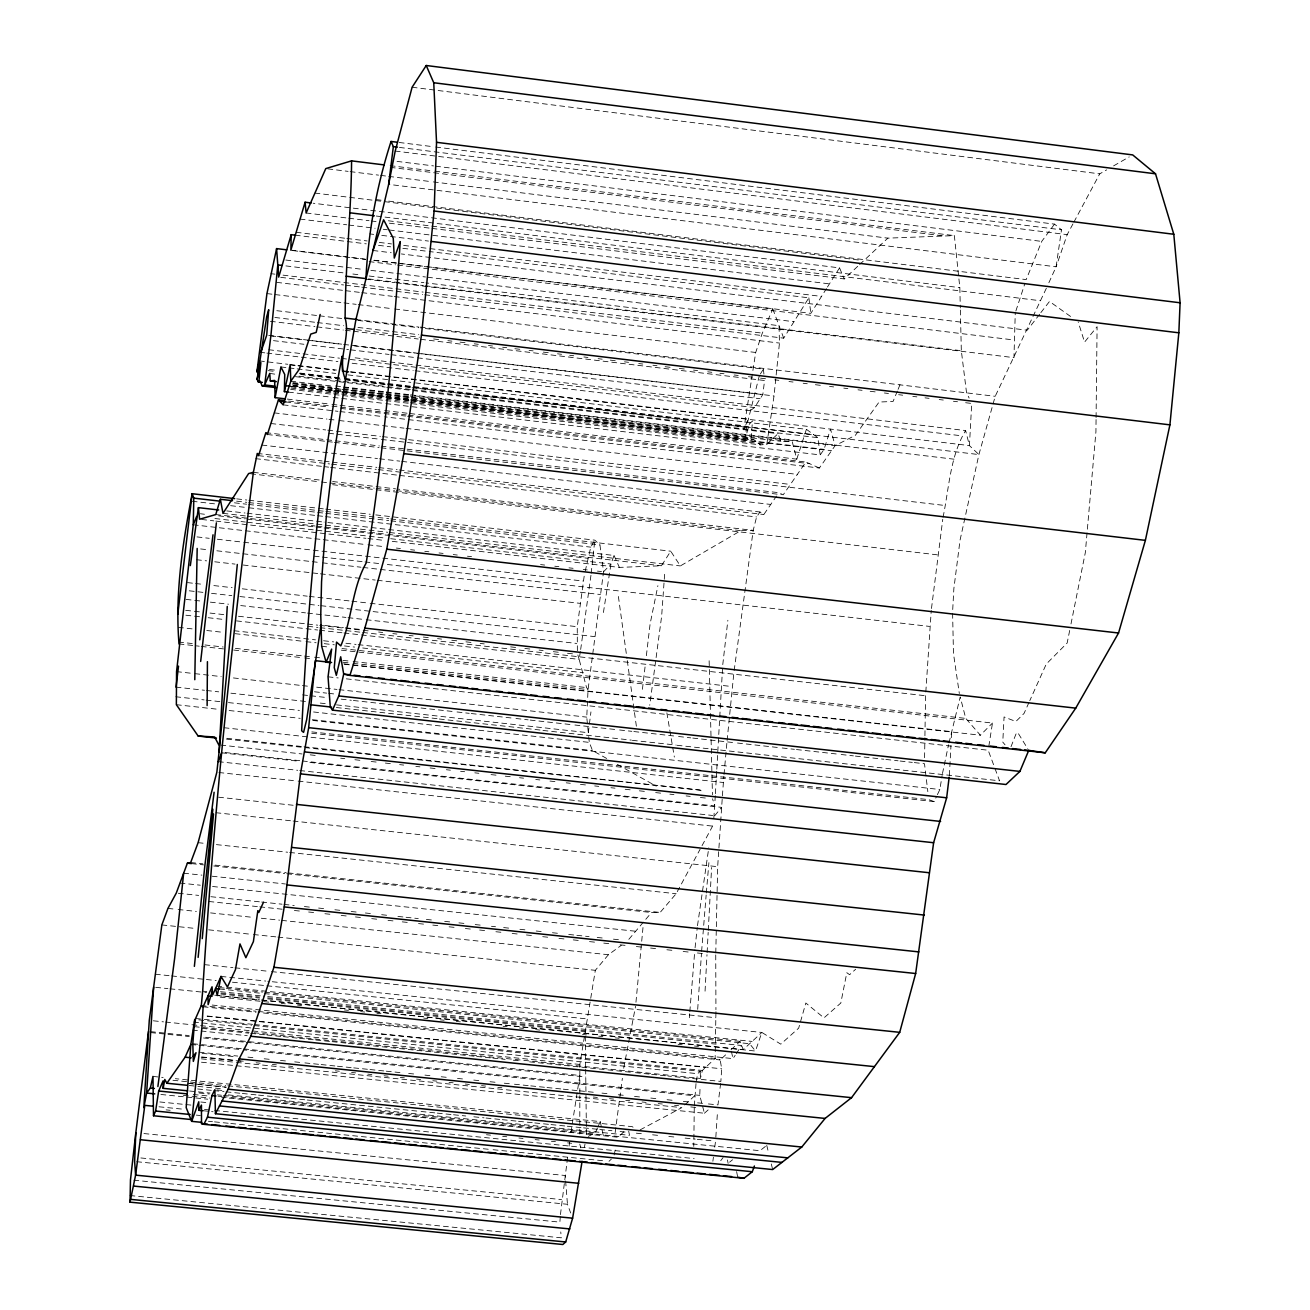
<?xml version="1.0" encoding="UTF-8"?>
<svg xmlns="http://www.w3.org/2000/svg" width="1310" height="1310" viewBox="0 0 1310 1310"><rect width="100%" height="100%" fill="white"/><g stroke="black" fill="none" stroke-linecap="round" stroke-linejoin="round"><path stroke-width="0.75" stroke-dasharray="5 3.75" d="M579.79 1134.018L579.822 1095.651M579.822 1093.637L579.839 1064.457L595.329 970.317L608.413 954.728L621.267 945.362M1096.061 419.577L1095.93 431.678L1085.319 552.624L1070.794 624.935M1096.077 417.546L1097.092 326.714L1084.565 342.106L1078.196 321.933M924.582 757.737L924.909 737.743M924.926 735.729L925.564 695.741L931.246 610.493M715.784 952.91L717.667 866.696L722.285 797.79M577.366 650.759L577.251 626.704L584.293 575.352M694.267 1107.949L693.776 1146.447M694.333 1105.918L696.003 1083.632M201.462 1062.213L704.42 1113.238L699.753 1095.373L700.13 1085.957M336.49 704.862L588.321 732.716L586.749 717.143L588.059 689.6L603.55 571.799L599.947 544.927L594.822 540.162L372.253 514.502M705.058 991.162L706.991 954.679M707.105 952.648L708.17 932.376M708.284 930.346L711.608 867.515M396.373 282.845L1013.956 357.646L1015.266 312.812M949.373 775.373L950.978 745.587M951.404 737.645L951.731 731.684L351.931 664.743M715.293 795.743L713.655 820.895M715.407 793.696L716.685 771.246M716.799 769.199L718.65 736.548M718.764 734.501L722.711 665.103L727.869 620.269M715.948 1011.68L715.113 1058.431L702.373 1070.45L700.424 1078.425L251.192 1032.46M715.833 1137.129L717.553 1110.946M725.609 1054.861L720.189 1059.954L721.695 1068.78L720.86 1081.421L667.953 1076.018M689.404 1017.739L689.682 1013.744M689.813 1011.746L694.857 949.75M697.69 1009.339L701.472 953.467M701.603 951.469L706.155 895.025M398.125 263.392L772.818 308.947L762.322 333.133L755.69 352.472L743.736 429.778L748.288 418.987L350.687 371.762M759.374 375.577L746.323 427.338L745.668 437.196L749.238 439.98L753.545 439.374L760.602 444.892L766.808 444.319L778.042 433.659L780.858 441.323L792.239 441.699L796.791 459.171L409.097 413.436M722.399 795.874L723.841 776.502M664.629 574.304L661.632 616.339L649.727 705.255M560.303 1216.499L559.894 1222.132L132.523 1180.081M560.451 1214.616L567.787 1155.895M706.319 892.994L708.907 862.651M724.021 774.505L726.919 742.508M727.099 740.51L733.895 672.521M635.956 1002.215L643.144 925.974M410.472 402.186L766.808 444.319L774.014 395.947L779.45 343.073L779.057 325.682L425.947 282.878M590.957 575.319L580.674 649.449M591.17 573.354L594.822 540.162L590.777 547.154L584.686 573.452M695.07 947.752L697.264 927.726M697.493 925.712L708.792 847.767M931.476 608.511L942.758 519.3M642.424 689.306L645.437 663.597M646.37 655.688L650.087 624.051L657.898 585.701M750.27 410.619L754.527 407.59L762.829 394.474L764.582 380.506L420.264 339.257M720.631 1083.386L717.962 1104.903L707.777 1103.871M588.321 732.716L590.941 711.903M569.08 1146.103L569.604 1142.189M615.16 1132.61L622.365 1078.294M712.869 1161.249L713.41 1157.221M714.752 1147.183L715.555 1141.157M734.157 670.524L753.201 530.353L756.591 516.959L759.98 511.997L763.828 514.519L776.519 496.048M943.036 517.319C949.062 488.384 950.061 456.142 965.617 430.564L352.226 357.483M435.69 147.031L1054.517 224.125L1061.493 229.823L1056.106 266.814L1047.165 286.481M580.363 651.43L579.167 659.389L586.553 687.586L588.059 689.6L353.16 663.368M603.419 612.523L610.968 564.004L614.03 555.456L324.11 522.1M570.947 1132.38L579.839 1075.461L203.427 1037.045M988.804 746.356L992.472 723.054L339.781 649.989M937.387 794.679L939.843 789.504L942.136 775.553M942.463 773.555L948.538 744.768M696.232 1081.601L697.657 1073.692L700.211 1071.285L253.567 1025.501M623.691 1068.239L635.579 1006.227M1069.68 630.47L1067.159 643.014L1046.264 664.072L1029.791 700.654M702.045 845.654L712.591 826.119L713.295 822.647M584.276 1147.642L585.013 1144.187M614.144 1154.945L615.896 1147.085M948.997 742.901L960.214 696.953L965.765 718.404L980.371 735.205L992.472 723.054M1046.346 288.265L995.207 396.308L978.914 454.57L960.05 540.129L953.86 588.665L952.583 612.147L953.467 653.51L959.329 693.498M385.877 403.611L820.191 454.914L824.055 449.379L830.491 429.107L835.141 445.613L819.372 468.014L384.714 416.826M796.791 459.171L806.403 429.32L412.797 382.602M1015.872 310.978L1024.977 283.287M261.951 1000.152L755.477 1051.046L761.847 1032.444L780.76 1044.152L798.674 1028.137L805.83 1003.001L823.974 1017.886L840.807 1003.034L846.817 972.708L849.617 974.689L855.676 969.22M1072.939 223.912L1067.191 234.637L1056.106 266.814L388.644 184.366M1011.025 746.7L1015.921 734.14L1017.673 732.437L1027.744 748.747M1054.517 224.125L1041.728 241.4L1026.188 279.603L384.288 200.577M897.366 391.084L893.076 401.45L879.076 402.039L855.365 435.313L835.141 445.613L410.636 395.358M898.087 389.348L900.232 384.157M588.239 1136.392L595.346 1132.888L597.425 1128.041M598.13 1126.436L600.226 1121.589L175.344 1078.687M1028.972 702.487L1024.027 713.459L1015.872 721.499L1004.066 716.947L1002.772 742.115L1005.048 744.833M311.714 733.24L934.128 801.589L936.568 796.414M1073.889 222.127L1099.729 173.853L1106.672 169.874M286.694 873.737L651.529 912.513L660.142 912.448L676.14 893.731L700.13 849.207M760.389 373.956L763.402 369.125L420.772 327.975M424.718 294.766L783.707 338.16L808.859 297.828L429.238 251.52M426.962 266.667L810.857 313.352L826.479 288.577M827.462 287.005L839.546 267.879L313.205 203.23M392.263 541.341L619.384 567.394L661.419 565.773L670.72 551.199L680.365 565.92L740.821 530.648L753.201 530.353L397.634 489.089M212.187 1005.048L732.994 1058.627L735.156 1055.336M736.236 1053.698L741.624 1045.495L263.261 996.124M819.372 468.014L805.896 462.037L783.183 494.869L778.811 492.691L381.423 446.186M720.713 1160.709L723.087 1157.565M1039.632 314.236L1027.269 330.218L401.351 253.944M1040.861 312.631L1049.506 301.447L1072.055 317.544M714.72 815.688L721.63 807.353L306.998 762.125M628.833 939.335L651.529 912.513M603.55 571.799L610.968 564.004L387.547 538.344M623.773 1131.824L618.107 1137.244L221.701 1097.354M609.003 1161.315L611.361 1159.121M432.022 228.415L844.246 278.932L858.214 265.865M859.622 264.555L887.853 238.142L954.351 235.62L959.837 287.643L960.312 307.981M731.029 1049.785L740.035 1041.368L743.212 1049.654L761.847 1032.444L267.797 981.272M684.688 1104.985L694.677 1095.782L243.66 1049.85M704.42 1113.238L709.66 1108.555M729.605 1162.167L732.568 1159.759M765.4 1146.414L760.013 1150.72L224.092 1096.781M1113.598 165.879L1129.22 156.905M640.115 1129.875L681.839 1107.621L235.996 1062.361M226.548 739.151L700.146 790.11L703.241 792.288M140.858 1157.958L561.564 1199.583M136.666 1161.708L567.459 1204.283L570.685 1212.978M129.903 1195.539L561.302 1237.819L560.762 1231.94M172.936 1080.275L225.762 1085.613M227.793 1085.81L632.19 1126.633L635.284 1128.712M187.608 1083.288L226.188 1087.185M189.524 1083.517L226.073 1087.202M189.23 1085.499L223.781 1088.987M216.903 1089.904L225.058 1090.722M197.63 1088.97L211.843 1090.395M213.874 1090.608L224.026 1091.623M226.057 1091.836L240.287 1093.26M242.317 1093.473L256.531 1094.898M258.561 1095.111L272.775 1096.535M274.805 1096.748L289.019 1098.173M291.049 1098.386L305.279 1099.811M307.31 1100.023L419.02 1111.273M421.05 1111.486L435.264 1112.91M437.294 1113.123L451.508 1114.548M453.538 1114.761L465.738 1115.989M473.86 1116.808L484.012 1117.823M486.043 1118.036L500.256 1119.46M502.287 1119.673L516.517 1121.098M518.547 1121.311L532.761 1122.736M534.791 1122.948L549.005 1124.373M551.035 1124.586L565.265 1126.01M567.295 1126.223L581.509 1127.648M583.539 1127.861L597.753 1129.285M599.783 1129.498L611.966 1130.726M620.105 1131.545L628.227 1132.364M636.349 1133.183L644.471 1134.001M652.593 1134.82L660.715 1135.639M668.837 1136.458L676.975 1137.276M685.097 1138.095L695.25 1139.111M697.28 1139.323L711.494 1140.748M189.639 1091.017L210.009 1093.064M228.333 1094.914L629.52 1135.312L628.391 1129.646M199.087 1092.982L209.24 1094.014M217.378 1094.832L221.439 1095.242M223.47 1095.438L595.346 1132.888M218.017 1096.175L222.061 1096.585M193.241 1094.489L209.502 1096.126M183.384 1095.389L209.747 1098.042M160.884 1094.472L207.717 1099.188M200.807 1102.005L208.929 1102.807M159.836 1101.956L192.292 1105.214M486.468 1134.738L490.513 1135.148M502.696 1136.36L506.757 1136.769M518.924 1137.997L522.985 1138.406M535.151 1139.618L539.212 1140.028M551.379 1141.256L555.44 1141.665M567.607 1142.877L571.668 1143.286M204.475 1109.455L212.597 1110.274M214.627 1110.471L694.169 1158.564M202.886 1110.716L213.072 1111.748M159.018 1106.786L183.416 1109.226M166.108 1109.881L170.169 1110.29M196.32 1115.121L200.397 1115.514M208.405 1121.262L212.466 1121.655M214.512 1121.868L228.742 1123.292M230.773 1123.489L491.053 1149.525M493.1 1149.721L604.942 1160.922M143.953 1133.559L565.2 1175.496L567.459 1204.283M207.16 1016.003L721.695 1068.78M207.209 1016.265L705.615 1067.388M195.583 1018.492L252.568 1024.338M254.598 1024.551L702.373 1070.45M198.76 1019.884L251.536 1025.304M193.553 1022.062L697.657 1073.692M153.335 1020.801L163.488 1021.849M165.518 1022.046L189.901 1024.551M191.931 1024.747L579.839 1064.457M194.273 1026.647L249.146 1032.247M201.871 1028.35L248.687 1033.131M250.718 1033.344L264.964 1034.802M266.994 1035.015L281.241 1036.456M283.287 1036.668L297.534 1038.126M299.564 1038.339L313.81 1039.796M315.841 1040.009L330.087 1041.466M332.134 1041.663L346.38 1043.12M348.411 1043.333L362.657 1044.79M364.688 1045.003L458.32 1054.566M460.35 1054.779L474.597 1056.237M476.627 1056.449L490.873 1057.907M492.92 1058.12L505.12 1059.364M513.274 1060.199L521.413 1061.034M529.551 1061.853L633.352 1072.481M635.383 1072.677L649.629 1074.135M651.659 1074.347L665.906 1075.805M192.439 1030.119L247.295 1035.719M150.519 1031.641L189.18 1035.588M150.634 1032.591L189.279 1036.537M203.508 1037.978L244.168 1042.138M246.215 1042.334L585.767 1077M192.816 1043.726L241.679 1048.704M243.709 1048.917L699.753 1095.373M190.834 1044.463L196.942 1045.085M198.973 1045.298L241.63 1049.638M199.087 1052.143L237.749 1056.073M247.917 1057.121L254.025 1057.727M264.194 1058.775L270.302 1059.397M280.471 1060.429L286.579 1061.051M294.717 1061.87L302.856 1062.705M304.902 1062.901L319.132 1064.359M321.179 1064.555L335.409 1066.013M337.456 1066.225L351.702 1067.666M353.733 1067.879L367.979 1069.32M370.01 1069.533L384.256 1070.974M386.286 1071.187L400.532 1072.628M408.671 1073.463L416.809 1074.282M424.948 1075.117L431.055 1075.739M441.224 1076.771L447.332 1077.393M457.501 1078.425L463.609 1079.047M473.778 1080.079L479.886 1080.701M490.055 1081.733L496.162 1082.355M504.301 1083.19L512.439 1084.009M514.47 1084.221L528.716 1085.662M530.763 1085.875L544.993 1087.316M547.04 1087.529L561.269 1088.97M563.316 1089.183L577.563 1090.64M579.593 1090.837L593.839 1092.294M601.978 1093.113L610.116 1093.948M618.255 1094.767L624.362 1095.389M634.531 1096.421L640.639 1097.043M650.808 1098.075L656.916 1098.697M667.085 1099.729L673.193 1100.351M683.361 1101.399L689.469 1102.005M697.608 1102.84L705.746 1103.675M202.1 1053.338L236.619 1056.859M201.756 1056.957L236.291 1060.478M238.322 1060.674L244.413 1061.296M201.249 1057.219L243.906 1061.542M256.089 1062.787L260.15 1063.196M272.349 1064.424L276.41 1064.85M288.593 1066.078L292.654 1066.487M335.311 1070.827L339.372 1071.236M351.555 1072.481L355.616 1072.89M367.815 1074.135L371.876 1074.544M384.059 1075.772L388.12 1076.198M400.303 1077.426L404.381 1077.835M416.564 1079.08L420.625 1079.489M432.808 1080.734L436.869 1081.143M449.052 1082.388L453.129 1082.797M465.312 1084.025L469.373 1084.451M481.556 1085.679L485.617 1086.088M497.816 1087.333L501.877 1087.742M593.283 1097.027L597.344 1097.436M609.527 1098.681L613.588 1099.09M625.771 1100.334L629.832 1100.744M642.031 1101.972L646.092 1102.398M658.275 1103.626L662.336 1104.035M674.519 1105.28L678.58 1105.689M690.779 1106.934L696.871 1107.556M201.38 1058.84L233.95 1062.148M152.975 1076.427L163.144 1077.459M204.524 964.651L232.934 967.599M234.965 967.812L269.467 971.398M271.498 971.611L715.964 1017.755M221.03 976.425L265.75 981.059M155.366 974.231L169.563 975.704M171.577 975.917L216.199 980.535M232.427 982.205L264.866 985.562M266.896 985.775L587.338 1018.934M216.658 986.103L224.812 986.938M226.843 987.151L752.12 1041.434M220.178 987.658L224.239 988.067M226.27 988.28L262.819 992.063M264.849 992.276L740.035 1041.368M219.621 988.985L262.262 993.389M264.293 993.586L749.648 1043.726L755.477 1051.046M220.506 991.703L261.214 995.911M202.69 991.179L206.734 991.588M220.948 993.062L259.495 997.041M267.617 997.876L716.062 1044.152M155.694 987.331L167.909 988.591M169.94 988.804L206.587 992.587M220.833 994.044L259.527 998.04M267.666 998.875L585.242 1031.641L585.652 1067.126M214.709 995.158L259.429 999.759M261.46 999.972L743.212 1049.654M217.263 995.551L259.92 999.956M220.211 997.139L269.058 1002.166M281.273 1003.427L285.334 1003.853M297.55 1005.097L301.627 1005.523M344.366 1009.928L348.427 1010.354M360.643 1011.615L364.704 1012.024M376.92 1013.285L380.997 1013.711M423.736 1018.116L427.797 1018.525M440.013 1019.786L444.09 1020.212M456.289 1021.472L460.367 1021.882M503.106 1026.287L507.167 1026.712M519.382 1027.973L523.46 1028.399M535.659 1029.644L539.736 1030.069M582.475 1034.474L586.536 1034.9M598.752 1036.161L602.829 1036.57M615.029 1037.831L619.106 1038.257M678.121 1044.332L682.199 1044.758M694.398 1046.019L698.476 1046.428M201.298 1005.605L256.138 1011.238M258.168 1011.451L715.113 1058.431L720.189 1059.954L258.103 1012.433M203.132 1006.784L256.056 1012.237M180.01 883.055L200.348 885.2M212.548 886.493L635.678 931.246M178.324 893.256L198.661 895.401M210.861 896.695L259.658 901.837M261.689 902.05L282.027 904.195M284.057 904.408L294.226 905.488M304.395 906.553L310.503 907.208M318.625 908.059L326.763 908.911M334.901 909.779L340.993 910.417M351.162 911.498L357.27 912.137M365.392 912.988L371.5 913.643M381.668 914.707L387.76 915.362M397.929 916.427L404.037 917.065M406.067 917.278L418.267 918.572M426.389 919.44L434.527 920.291M444.696 921.356L450.804 922.011M458.926 922.862L465.034 923.501M475.202 924.582L481.294 925.22M491.463 926.301L495.524 926.727M503.662 927.578L511.801 928.446M519.923 929.298L528.061 930.165M536.199 931.017L542.291 931.656M552.46 932.736L558.568 933.375M568.736 934.456L574.828 935.094M576.858 935.307L589.058 936.601M597.196 937.452L605.335 938.32M613.457 939.172L621.595 940.023M208.896 901.493L257.743 906.635M259.789 906.847L282.174 909.206M294.39 910.499L300.498 911.138M308.636 912.006L316.774 912.857M324.913 913.725L331.021 914.364M341.206 915.428L347.314 916.083M355.452 916.935L361.56 917.573M371.729 918.654L377.837 919.292M388.022 920.373L394.13 921.012M402.268 921.863L408.376 922.518M418.545 923.583L424.653 924.238M432.808 925.089L440.946 925.941M449.084 926.809L455.192 927.447M465.361 928.528L471.469 929.167M479.624 930.018L487.762 930.886M495.9 931.737L502.008 932.376M512.177 933.457L518.285 934.096M526.44 934.963L534.578 935.815M542.717 936.683L548.825 937.321M558.993 938.386L565.101 939.041M573.256 939.892L579.347 940.531M589.533 941.612L595.641 942.25M603.779 943.118L611.917 943.97M620.072 944.821L626.164 945.476M636.349 946.54L642.457 947.196M650.595 948.047L658.733 948.899M666.888 949.766L672.98 950.405M683.165 951.486L689.273 952.124M697.411 952.976L705.55 953.844M167.942 908.419L176.064 909.271M178.095 909.484L196.369 911.416M210.566 912.906L253.19 917.393M261.312 918.245L279.587 920.16M281.617 920.373L608.413 954.728M161.851 924.926L194.42 928.348M208.667 929.838L251.405 934.308M253.436 934.521L275.82 936.863M277.851 937.076L595.329 970.317M215.904 812.708L291.066 820.797M293.096 821.026L717.667 866.696M198.105 842.674L204.213 843.312M216.412 844.622L287.61 852.221M289.641 852.45L676.14 893.731M190.671 862.537L202.87 863.83M215.069 865.124L286.202 872.689M288.233 872.902L660.142 912.448M191.44 863.601L203.607 864.895M213.743 865.976L284.679 873.508M183.662 873.197L201.969 875.146M212.154 876.226L285.4 883.988M220.8 745.079L302.086 753.971M310.208 754.855L316.299 755.526M340.682 758.179L344.759 758.621M354.912 759.734L361.003 760.406M371.172 761.519L377.264 762.174M385.386 763.075L391.493 763.73M399.615 764.631L403.677 765.073M415.876 766.399L419.937 766.841M430.106 767.955L436.197 768.626M446.35 769.723L450.411 770.182M460.58 771.279L464.641 771.721M474.809 772.834L478.87 773.277M491.053 774.619L497.161 775.274M505.283 776.175L511.375 776.83M519.513 777.731L523.574 778.173M535.757 779.499L539.835 779.941M549.987 781.055L556.079 781.726M566.248 782.823L570.308 783.282M580.461 784.379L586.569 785.05M594.691 785.934L598.752 786.377M610.951 787.719L615.012 788.161M625.181 789.275L631.273 789.93M639.395 790.831L645.486 791.486M655.655 792.599L661.746 793.27M669.885 794.155L673.946 794.597M686.129 795.923L690.206 796.382M700.359 797.479L706.45 798.15M225.173 752.529L300.334 760.733M302.364 760.963L714.72 805.945L712.558 798.822M221.636 752.808L298.877 761.241M218.393 761.667L297.73 770.296M299.761 770.526L712.689 815.475M218.868 772.507L296.076 780.891M298.107 781.104L712.591 826.119M218.573 797.2L293.751 805.322M176.555 671.621L192.799 673.422M194.83 673.651L221.226 676.582M233.409 677.941L300.416 685.376M302.446 685.588L308.538 686.276M316.676 687.177L336.981 689.42M339.012 689.649L586.749 717.143M314.449 691.778L326.648 693.121M328.679 693.35L336.801 694.251M302.561 694.873L308.652 695.544M310.683 695.774L326.943 697.575M341.173 699.147L351.342 700.277M353.373 700.49L410.276 706.794M412.306 707.023L454.996 711.739M457.026 711.969L469.226 713.328M471.256 713.541L513.929 718.273M515.976 718.502L528.159 719.845M530.19 720.074L572.879 724.807M574.91 725.019L617.6 729.752M619.63 729.981L631.813 731.324M633.86 731.553L676.533 736.269M678.564 736.498L690.763 737.858M692.793 738.07L735.483 742.803M737.514 743.032L780.187 747.748M782.217 747.977L794.417 749.32M796.447 749.549L839.137 754.282M841.167 754.511L853.367 755.854M855.397 756.083L883.841 759.227M885.871 759.456L898.071 760.799M900.101 761.028L912.3 762.387M914.331 762.6L924.5 763.73L927.84 791.666M176.048 687.128L204.475 690.272M206.505 690.501L218.704 691.844M230.887 693.187L306.032 701.505M320.246 703.077L328.368 703.978M336.375 707.531L438.08 718.764M439.325 719.01L541.832 730.227M542.962 730.456L631.355 740.117M632.37 740.346L676.107 745.062M677.073 745.275L999.563 780.809L994.585 767.431M175.736 696.756L204.114 699.9M206.145 700.113L220.342 701.685M228.448 702.586L299.401 710.413M313.581 711.969L589.303 742.393L592.48 750.532L606.661 758.457M176.359 704.698L216.969 709.168M229.135 710.511L300.186 718.338M312.369 719.681L592.48 750.532M312.73 720.451L939.843 789.504M311.813 731.881L928.79 799.64L934.128 801.589M224.043 727.721L723.3 782.496M226.827 738.3L301.988 746.536M304.018 746.749L700.146 790.11M186.069 599.39L202.248 601.225M210.353 602.142L228.562 604.188M240.713 605.564L305.492 612.867M307.506 613.096L345.971 617.419M348.002 617.649L364.196 619.483M366.21 619.712L576.727 643.439M325.126 625.509L343.384 627.556M345.414 627.785L361.642 629.619M185.676 610.313L199.89 611.917M210.042 613.064L224.256 614.668M238.485 616.257L305.508 623.806M307.539 624.035L317.691 625.165M319.722 625.394L370.501 631.109M378.623 632.026L382.684 632.484M392.836 633.614L396.914 634.073M409.097 635.448L413.158 635.907M423.31 637.053L429.402 637.741M437.524 638.641L441.585 639.1M451.753 640.246L457.845 640.934M465.967 641.851L472.058 642.539M480.18 643.439L484.242 643.898M510.654 646.878L516.746 647.566M524.868 648.466L530.959 649.154M539.081 650.071L543.142 650.53M553.295 651.676L559.386 652.347M567.525 653.264L573.616 653.952M307.801 626.295L317.97 627.441M320 627.67L360.643 632.239M362.673 632.468L925.564 695.741M185.873 615.209L200.053 616.797M208.175 617.714L224.387 619.532M236.553 620.891L317.642 630.012M319.673 630.241L341.976 632.746M343.99 632.976L579.167 659.389L577.677 654.41M234.162 630.732L315.448 639.853M323.57 640.754L333.739 641.9M345.922 643.259L356.074 644.405M358.121 644.635L731.979 686.538M178.438 627.343L192.603 628.931M206.784 630.519L222.978 632.321M235.129 633.68L303.969 641.409M306 641.622L316.119 642.768M324.225 643.668L334.345 644.798M344.464 645.945L354.601 647.075M362.69 647.975L583.408 672.701M321.671 646.288L329.809 647.189M341.992 648.565L965.765 718.404M178.586 642.015L192.783 643.603M204.966 644.962L223.24 647.009M235.407 648.368L302.397 655.851M304.428 656.081L312.55 656.981M314.564 657.211L322.686 658.111M342.991 660.387L351.113 661.288M353.143 661.517L586.553 687.586M179.011 643.931L199.251 646.19M201.281 646.419L223.552 648.908M233.688 650.038L302.528 657.718M304.559 657.947L312.664 658.848M343.04 662.238L351.129 663.155M343.793 663.842L349.885 664.53M344.399 664.236L980.371 735.205M328.057 676.812L338.209 677.941M346.331 678.842L988.182 750.237L993.881 765.515M197.008 536.904L209.207 538.312M217.329 539.229L241.711 542.029M243.742 542.258L583.097 581.05M314.22 556.16L320.311 556.848M322.342 557.077L362.952 561.712M364.982 561.941L379.196 563.578M387.318 564.495L929.429 626.393M200.61 548.939L208.732 549.856M216.854 550.789L310.224 561.433M312.255 561.663L320.36 562.596M322.391 562.825L360.954 567.214M362.985 567.443L600.455 594.527M196.451 559.714L206.603 560.86M214.725 561.793L235.047 564.102M243.169 565.019L318.346 573.583M320.377 573.813L375.233 580.052M377.264 580.281L580.445 603.386M187.461 582.606L193.553 583.294M195.583 583.523L203.705 584.44M213.857 585.586L232.132 587.666M242.285 588.812L307.244 596.165M309.275 596.394L349.885 600.979M351.899 601.208L368.143 603.042M370.173 603.288L577.251 626.704M189.246 590.81L203.427 592.415M211.532 593.332L231.804 595.624M239.91 596.541L318.919 605.466M320.95 605.695L594.445 636.594M253.37 472.353L320.426 480.131M332.625 481.54L395.604 488.859M250.636 473.778L319.509 481.769M321.54 481.998L374.202 488.122M376.232 488.352L394.457 490.464M396.471 490.693L740.821 530.648M332.625 484.7L937.665 554.867M236.684 498.864L246.804 500.027M248.835 500.256L323.685 508.902M325.715 509.132L370.222 514.257M236.586 501.141L246.722 502.319M248.753 502.549L323.816 511.211M325.846 511.44L388.726 518.694M390.757 518.924L670.72 551.199M234.408 502.811L246.591 504.203M248.622 504.448L315.644 512.161M317.675 512.407L323.767 513.094M325.797 513.34L388.743 520.594M390.773 520.823L599.947 544.927M192.161 501.255L216.445 504.055M230.609 505.676L246.788 507.543M248.818 507.772L315.595 515.469M317.61 515.698L323.685 516.402M325.715 516.631L590.777 547.154M226.794 510.916L245.052 513.012M247.066 513.242L322.08 521.871M222.995 513.356L245.347 515.927M247.377 516.156L387.645 532.269M389.676 532.515L680.365 565.92M215.757 514.568L315.022 525.981M317.053 526.211L367.684 532.024M369.715 532.253L385.926 534.12M387.94 534.349L661.419 565.773M200.397 513.766L204.458 514.24M218.655 515.862L245.019 518.891M247.05 519.137L313.991 526.817M316.021 527.046L322.113 527.75M324.143 527.979L587.83 558.273M214.922 518.531L245.379 522.035M247.41 522.264L367.242 536.019M369.273 536.249L385.517 538.115M201.642 519.464L213.808 520.856M215.839 521.102L365.899 538.312M367.93 538.541L384.157 540.408M193.258 524.786L321.228 539.442M323.259 539.687L365.899 544.567M367.93 544.796L384.19 546.663M396.373 548.055L400.434 548.53M410.587 549.692L414.648 550.151M424.8 551.313L428.878 551.788M439.03 552.951L443.091 553.409M453.244 554.572L457.305 555.047M467.457 556.21L471.518 556.668M540.588 564.594L544.649 565.052M554.801 566.215L558.862 566.673M569.015 567.852L573.076 568.311M583.228 569.473L587.289 569.932M597.458 571.111L601.519 571.569M283.156 404.856L337.996 411.324M340.027 411.553L382.684 416.58M274.265 412.879L326.976 419.069M329.006 419.315L337.112 420.264M339.143 420.51L404.02 428.141M406.051 428.37L797.364 474.384M270.875 423.507L325.682 429.942M327.713 430.171L380.473 436.361M382.504 436.607L790.389 484.438M328.695 433.25L379.36 439.177M381.39 439.423L944.723 505.464M265.865 432.66L379.392 445.94M267.387 434.511L332.363 442.109M334.394 442.354L379.065 447.578M381.095 447.807L781.153 494.623M261.935 445.056L377.476 458.533M379.507 458.778L399.779 461.136M401.81 461.382L770.739 504.448M257.268 453.424L322.145 460.973M324.159 461.218L330.251 461.922M332.281 462.168L376.871 467.359M378.901 467.588L397.143 469.717M399.173 469.962L759.98 511.997M258.561 455.667L329.58 463.936M331.61 464.166L376.265 469.373M378.279 469.602L763.828 514.519M255.63 458.647L328.63 467.146M330.66 467.392L397.601 475.17M399.632 475.415L756.591 516.959M268.73 335.442L341.632 344.153M343.662 344.399L762.829 394.474M270.875 335.851L305.377 339.961M307.408 340.207L341.894 344.334M354.06 345.791L414.926 353.061M416.957 353.291L774.014 395.947M273.479 340.649L303.904 344.268M312.009 345.25L348.509 349.606M350.54 349.835L389.07 354.437M391.084 354.683L415.417 357.581M417.448 357.827L760.144 398.731M268.665 349.721L301.054 353.585M303.085 353.831L339.519 358.17M341.55 358.4L754.527 407.59M260.739 352.357L264.8 352.849M266.831 353.094L299.335 356.959M301.365 357.204L337.931 361.544M352.144 363.247L413.223 370.534M415.123 370.73L961.524 435.788M259.396 360.905L287.791 364.278M289.821 364.524L295.913 365.244M297.943 365.49L336.49 370.075M290.198 364.933L296.289 365.654M298.32 365.899L334.885 370.239M350.589 372.089L969.433 445.596L978.914 454.57L412.486 387.4M280.93 366.947L287.021 367.668M289.052 367.913L295.127 368.634M297.157 368.88L335.704 373.448M347.887 374.889L410.783 382.356M269.434 369.469L277.556 370.435M299.859 373.072L342.45 378.131M344.481 378.361L744.014 425.766M299.581 373.628L342.238 378.688M344.268 378.918L813.608 434.592M345.496 379.441L386.106 384.256M388.137 384.501L410.456 387.154M268.173 370.632L276.279 371.598M300.596 374.48L343.138 379.523M345.169 379.769L385.697 384.583M387.711 384.812L409.997 387.465M412.028 387.694L746.323 427.338M298.909 376.166L333.379 380.244M335.409 380.49L341.484 381.21M343.515 381.456L386.073 386.499M388.104 386.728L410.407 389.381M412.437 389.627L817.833 437.671L820.191 454.914M269.745 373.415L277.163 374.48M295.421 376.658L385.173 387.089M386.712 387.465L778.042 433.659M335.573 385.959L341.664 386.679M343.678 386.909L384.239 391.723M386.27 391.952L408.573 394.588M410.603 394.834L954.024 459.188M290.804 381.177L331.43 385.975M343.613 387.416L384.239 392.23M386.27 392.476L408.605 395.112M292.9 382.585L331.463 387.154M343.646 388.595L384.239 393.409M386.27 393.639L408.589 396.291M410.619 396.521L792.239 441.699M292.572 383.535L341.206 389.283M343.22 389.529L780.858 441.323M293.587 383.683L332.101 388.251M334.132 388.481L340.223 389.201M342.238 389.447L409.146 397.372M411.176 397.601L745.668 437.196L749.369 423.949L752.529 420.985L750.843 439.751L410.734 399.517M292.457 384.829L341.206 390.593M343.236 390.839L383.863 395.636M385.893 395.882L753.545 439.374M293.309 385.631L331.774 390.183M333.804 390.429L339.88 391.15M341.91 391.379L384.419 396.406M386.434 396.652L408.704 399.288M292.752 385.991L384.059 396.783M386.09 397.028L408.392 399.665M410.423 399.91L749.238 439.98M290.345 386.253L824.055 449.379M291.115 386.777L331.741 391.575M333.772 391.821L339.863 392.541M341.91 392.771L384.567 397.831M386.597 398.06L408.949 400.713M410.98 400.942L831.572 450.689M291.017 388.071L331.512 392.853M333.526 393.098L339.601 393.819M341.632 394.048L384.141 399.075M386.172 399.321L408.442 401.957M290.64 389.348L383.814 400.369M385.844 400.598L760.602 444.892M288.462 392.116L331.086 397.143M333.117 397.389L383.846 403.382M287.316 399.075L329.94 404.102M331.97 404.348L338.062 405.068M340.092 405.298L382.716 410.325M384.747 410.57L407.066 413.207M288.56 401.04L406.231 414.91M408.261 415.155L805.896 462.037M285.809 401.941L328.45 406.968M340.633 408.409L405.592 416.056M407.623 416.302L809.613 463.691M368.421 278.899L423.245 285.547M425.275 285.793L961.327 350.72L966.534 392.705L969.122 398.076M365.899 279.161L394.343 282.6M270.859 273.675L274.92 274.167M283.042 275.149L423.163 292.097M425.193 292.343L762.322 333.133M280.717 277.343L343.597 284.958M345.627 285.203L359.824 286.906M361.855 287.152L394.294 291.082M396.324 291.328L422.688 294.521M276.721 282.354L343.613 290.443M345.644 290.689L359.824 292.392M361.855 292.638L392.263 296.306M394.294 296.551L779.45 343.073M266.945 293.587L273.037 294.324M275.051 294.57L341.976 302.626M344.006 302.872L356.173 304.346M358.203 304.591L392.673 308.734M394.703 308.98L755.69 352.472M355.927 319.525L418.84 327.074M420.248 327.091L995.207 396.308M276.819 310.699L317.38 315.563M319.394 315.808L341.697 318.477M357.925 320.426L390.364 324.323M392.394 324.569L418.741 327.729M274.838 317.462L315.382 322.325M317.413 322.571L343.76 325.731M357.957 327.435L390.396 331.332M392.427 331.561L418.774 334.721M356.5 329.711L391.019 333.853M393.049 334.099L419.446 337.26M433.659 338.962L439.751 339.699M447.873 340.665L451.934 341.157M460.056 342.123L466.147 342.86M474.269 343.826L478.314 344.317M488.466 345.529L492.527 346.02M502.68 347.232L506.741 347.723M514.863 348.706L520.954 349.426M529.076 350.409L533.137 350.883M543.29 352.112L549.381 352.832M557.503 353.815L561.564 354.29M569.686 355.272L573.747 355.763M583.9 356.975L587.961 357.466M598.113 358.678L602.174 359.169M610.296 360.135L616.388 360.872M624.51 361.838L628.571 362.33M638.723 363.541L642.784 364.033M652.937 365.244L656.998 365.736M665.12 366.702L671.211 367.439M679.333 368.405L685.425 369.142M693.547 370.108L697.608 370.599M707.76 371.811L711.821 372.302M719.943 373.284L724.004 373.759M734.157 374.988L738.218 375.462M748.37 376.69L752.431 377.165M760.553 378.148L766.645 378.868M774.767 379.851L778.828 380.326M788.98 381.554L793.041 382.029M803.194 383.257L807.255 383.748M815.377 384.714L821.452 385.451M829.574 386.417L833.635 386.909M843.787 388.12L847.848 388.611M858.001 389.823L862.062 390.315M870.184 391.281L876.275 392.017M884.397 392.984L888.458 393.475M898.611 394.687L902.672 395.178M912.824 396.39L916.885 396.881M925.007 397.847L929.068 398.338M939.221 399.55L943.282 400.041M953.434 401.269L957.495 401.744M965.617 402.727L971.709 403.447L969.433 445.596L965.617 430.564M270.384 321.294L314.94 326.632M316.971 326.878L343.302 330.038M345.332 330.267L351.407 331.004M353.422 331.25L418.234 339.012M376.33 216.035L959.837 287.643M388.349 220.784L1040.664 300.776M306.131 212.99L346.741 217.968M348.771 218.213L369.076 220.702M371.107 220.948L377.198 221.701M389.381 223.191L429.991 228.169M300.088 219.081L346.741 224.796M348.771 225.042L375.135 228.268M383.24 229.266L387.302 229.758M389.332 230.003L829.443 283.877M369.584 233.884L373.645 234.375M381.767 235.374L428.468 241.073M296.175 232.279L344.857 238.223M346.872 238.469L367.16 240.958M379.327 242.432L391.51 243.922M403.677 245.412L428.01 248.376M430.04 248.622L821.534 296.42M295.258 235.178L366.309 243.856M378.492 245.33L390.675 246.82M402.858 248.31L427.207 251.274M372.99 250.488L391.215 252.715M290.869 250.112L366.014 259.249M374.152 260.231L424.931 266.421M292.801 250.587L365.719 259.445M373.808 260.428L396.095 263.146M369.142 261.607L395.505 264.8M397.536 265.046L1013.874 339.978M285.826 260.035L362.755 269.369M370.845 270.351L425.504 276.983M427.535 277.229L793.975 321.703M285.907 265.914L344.759 273.037M352.881 274.019L361.003 275.002M369.125 276.001L423.916 282.632M399.435 147.424L1061.493 229.823M395.211 151.059L1067.191 234.637M397.045 161.392L433.528 165.911M435.559 166.173L1041.728 241.4M390.134 165.649L432.758 170.939M434.789 171.184L954.351 235.62M390.249 167.336L944.199 235.996M327.811 168.859L348.1 171.364M350.13 171.61L378.541 175.131M380.571 175.376L386.663 176.13M388.693 176.391L431.301 181.664M433.332 181.91L887.853 238.142M376.166 199.578L382.258 200.332M314.94 193.078L861.783 260.395M412.11 87.23L1099.729 173.853M399.173 142.479L433.659 146.769M617.288 764.385L656.294 786.18M806.403 429.32L817.833 437.671M614.03 555.456L619.384 567.394M839.546 267.879L844.246 278.932M772.818 308.947L783.707 338.16M579.79 1144.105L580.756 1147.806M766.743 1145.333L768.561 1152.784M771.312 1163.968L772.671 1169.552M731.422 1051.553L732.994 1058.627M600.226 1121.589L603.288 1135.492M727.443 1159.956L728.131 1163.378M736.613 1171.599L737.71 1177.182M666.872 712.82L674.355 757.082M618.385 596.476L626.999 658.553M627.277 660.567L636.709 728.655M808.859 297.828L810.857 313.352M763.402 369.125L764.188 376.707M588.714 736.58L589.303 742.393M700.211 1071.285L700.424 1078.425M960.361 310.028L961.327 350.72M709.136 660.764L710.397 711.51M710.446 713.541L712.443 794.761M585.668 1069.107L586.356 1127.222M586.372 1129.236L586.471 1137.276M715.735 954.908L715.931 1009.65"/><path stroke-width="1.5" d="M263.523 902.164L258.79 912.481L257.841 910.679L253.387 941.628L245.871 957.692L239.976 943.904L235.44 969.678L227.432 986.97L221.03 976.425L212.678 994.945L212.056 986.807L203.132 1006.784L201.871 1028.35L191.669 1121.344L201.805 1122.359M207.127 705.599L207.422 661.681M194.781 679.693L197.171 548.448M288.462 392.116L284.401 391.625L284.728 374.48L280.93 366.947L275.133 397.651L285.285 398.846M216.412 738.038L198.17 736.04L176.359 704.698L176.555 671.621L193.258 524.786L193.798 498.127L192.177 493.723L234.67 498.619M295.258 235.178L291.197 234.686L290.869 250.112L305.099 202.231L311.174 202.984M330.169 662.647L326.108 662.205L321.671 646.288L320.77 614.832L321.556 581.755L326.305 516.402L332.151 467.031L345.496 379.441C336.654 360.053 350.736 338.324 345.119 318.068C345.316 265.586 351.211 213.35 351.571 160.868L384.043 164.896M349.901 675.403L364.868 628.129L386.761 549.185L403.758 453.637L421.476 335.114L434.118 211.008L436.541 142.315L433.741 82.743L426.225 65.5L1132.691 154.907L1155.518 173.804L1173.793 234.261L1180.097 302.774L1178.836 332.805L1169.912 424.849L1145.382 540.359L1118.543 633.008L1075.739 708.137L1045.249 752.808L349.901 675.403L343.695 674.093L340.698 656.785L336.326 675.37L334.263 667.592L336.555 642.113L340.78 645.879C352.275 619.253 351.719 588.681 366.178 563.005C383.322 456.568 392.935 349.115 400.238 241.597L394.294 258.07L393.262 238.223L383.617 219.785L372.99 250.488L355.927 319.525L345.496 379.441M148.489 1031.445L135.814 1132.741L134.635 1161.495L135.601 1175.135L130.018 1202.154L562.841 1244.5L565.691 1241.978L572.617 1218.185L582.099 1161.348M193.127 1056.384L196.009 1052.732L193.323 1061.395L192.816 1043.726L194.699 1019.475L190.834 1044.463L186.184 1107.621L191.669 1121.344L198.776 1101.792L198.825 1110.307L202.886 1110.716M153.663 987.118L146.622 1093.048L143.822 1107.638L149.274 1020.392L161.851 924.926L167.942 908.419L176.293 893.043L187.379 863.175L190.671 862.537L198.105 842.674L216.838 772.278L219.081 751.875L227.252 606.465M365.899 279.161C368.192 232.46 376.69 185.922 391.051 141.464L397.143 142.217M202.248 938.631L213.53 813.936M949.144 777.239L946.655 797.79L933.621 842.723L915.657 973.51L899.708 1032.329L851.565 1097.665L825.087 1118.429L801.769 1147.036L772.671 1169.552L215.429 1113.713L228.169 1089.199L239.14 1058.889L250.783 1036.259L273.921 967.271L284.237 906.929L300.448 773.85L308.669 727.656L315.317 660.666L331.594 662.483M219.081 751.875L237.306 564.479M194.371 966.371L204.9 865.255L214.103 792.272M198.137 957.381L212.842 809.236M262.327 382.389L258.267 381.914L257.104 379.376L266.716 316.496L268.714 309.717L266.7 335.213L260.739 352.357M194.273 1026.647L195.583 1018.492L201.298 1005.605L202.69 991.179C213.35 817.686 231.215 644.733 253.37 472.353L257.268 453.424L258.561 455.667L265.865 432.66L267.387 434.511L278.424 399.845L284.499 400.565M216.379 522.886L200.676 661.435M258.905 381.57L260.87 362.592L257.104 379.376M183.662 873.197L174.639 958.314L157.888 1086.53M199.759 639.82L213.006 534.808M176.048 687.128L178.52 666.086M372.99 250.488L388.644 184.366L393.344 146.655L391.051 141.464M177.767 614.292L192.177 493.723C182.663 542.979 174.901 593.676 179.011 643.931M135.814 1132.741L130.476 1179.884L130.018 1202.154M190.327 565.592L198.416 507.641L218.688 509.983M572.617 1218.185L135.601 1175.135L144.788 1105.362L152.926 1106.18M192.144 1119.624L153.499 1115.76L155.612 1111.044L158.674 1091.017L163.128 1080.848L163.177 1088.348L187.608 1090.804M321.065 625.05L306.638 719.779L303.576 732.356L301.66 730.767C307.686 605.498 318.461 479.444 342.074 356.271L342.483 371.123L348.558 371.844M163.177 1088.348L164.798 1079.456L166.861 1083.239L187.183 1085.302M284.401 391.625L290.198 364.933L290.804 381.177L283.156 404.856L278.424 399.845M221.03 976.425L217.263 995.551L215.56 988.559L219.621 988.985M388.644 184.366L395.211 151.059L412.11 87.23L426.225 65.5M198.825 1110.307L201.429 1105.067L201.511 1123.603L203.82 1124.324L207.471 1117.184L211.925 1095.553L214.873 1089.691L215.429 1113.713M320.18 314.482L316.201 332.412L310.781 334.066L299.302 369.289L290.804 381.177M259.396 360.905L256.891 372.089L266.945 293.587L276.59 248.605L286.726 249.833M1045.249 752.808L1028.759 750.368L1019.901 771.41L1005.998 784.51L332.494 710.135L338.782 695.938L343.695 674.093L349.803 674.781M154.776 1093.866L146.622 1093.048L150.322 1088.086L152.975 1076.427L153.499 1115.76M291.197 234.686L278.686 277.098L276.59 248.605M232.525 500.682L220.358 499.274L215.757 514.568L199.611 519.235L198.416 507.641M212.367 990.868L208.126 1004.623L208.012 995.878L212.073 996.288M218.393 761.667L221.636 752.808M203.82 1124.324L743.965 1178.296L752.3 1171.729L754.413 1165.998M193.258 524.786L196.647 516.435M326.108 662.205L331.643 649.089L328.057 676.812L330.267 706.86L332.494 710.135M166.861 1083.239L185.103 1057.186L190.834 1044.463M258.267 381.914L259.969 380.981L262.278 385.991L276.459 387.678M262.278 385.991L264.685 384.96L274.822 386.155M351.571 160.868L325.781 168.597L306.131 212.99L305.099 202.231M253.37 472.353L248.622 473.549L222.995 513.356L220.358 499.274M281.863 265.422L277.802 264.931L270.875 335.851L264.685 384.96L269.745 373.415L270.286 380.899L274.625 380.424L275.133 397.651M198.17 736.04L214.644 736.973L218.77 744.866M133.8 1186.09L569.866 1228.927M131.278 1199.436L565.691 1241.978M228.169 1089.199L801.769 1147.036M150.322 1088.086L154.383 1088.495M211.925 1095.553L215.986 1095.962M158.674 1091.017L187.133 1093.883M222.045 1100.973L787.801 1157.86M219.474 1105.918L781.923 1162.396M155.612 1111.044L190.212 1114.499M207.471 1117.184L752.3 1171.729M201.511 1123.603L207.602 1124.209M211.663 1124.619L219.785 1125.421M225.877 1126.043L233.999 1126.846M238.06 1127.255L246.182 1128.057M250.243 1128.467L260.412 1129.482M264.473 1129.891L272.595 1130.71M276.656 1131.103L286.808 1132.118M290.869 1132.528L298.991 1133.346M303.052 1133.756L313.221 1134.771M317.282 1135.164L325.404 1135.983M329.465 1136.392L339.618 1137.408M343.678 1137.817L351.8 1138.619M355.861 1139.029L363.983 1139.831M370.091 1140.453L378.213 1141.256M382.274 1141.665L390.396 1142.484M394.457 1142.877L404.61 1143.892M408.671 1144.301L416.793 1145.12M420.854 1145.529L431.023 1146.545M435.084 1146.938L443.206 1147.756M447.267 1148.166L457.419 1149.181M461.48 1149.591L469.602 1150.393M473.663 1150.802L481.802 1151.605M487.893 1152.227L496.015 1153.029M500.076 1153.439L508.198 1154.257M514.29 1154.863L522.412 1155.666M526.473 1156.075L534.595 1156.894M538.672 1157.303L548.825 1158.318M552.885 1158.711L561.008 1159.53M565.068 1159.939L575.221 1160.955M579.282 1161.348L587.404 1162.167M591.465 1162.576L601.634 1163.591M605.695 1164.001L613.817 1164.803M617.878 1165.212L626 1166.031M632.091 1166.637L640.213 1167.439M644.274 1167.849L652.413 1168.667M658.504 1169.273L666.626 1170.092M670.687 1170.485L678.809 1171.304M682.87 1171.713L693.023 1172.728M697.084 1173.121L705.222 1173.94M709.283 1174.349L719.436 1175.365M723.497 1175.774L731.619 1176.576M140.416 1139.733L578.758 1183.307M250.783 1036.259L851.565 1097.665M239.14 1058.889L825.087 1118.429M185.103 1057.186L191.211 1057.809M273.921 967.271L899.708 1032.329M261.771 1003.509L874.425 1066.635M284.237 906.929L915.657 973.51M291.753 847.423L924.369 915.084M187.379 863.175L191.44 863.601M287.021 884.921L918.883 951.895M304.657 751.907L940.613 821.435M300.448 773.85L933.621 842.723M296.453 804.389L928.757 872.689M338.782 695.938L1019.901 771.41M311.305 704.862L331.627 707.105M308.669 727.656L946.655 797.79M364.868 628.129L1075.739 708.137M353.864 675.223L359.972 675.911M366.063 676.582L372.155 677.27M378.262 677.941L384.354 678.629M390.462 679.3L396.553 679.988M400.614 680.43L408.753 681.347M412.814 681.789L418.922 682.477M425.013 683.149L431.105 683.836M437.212 684.508L443.304 685.195M449.412 685.867L455.503 686.555M459.564 686.997L467.703 687.914M471.764 688.356L477.872 689.044M483.963 689.715L490.055 690.403M496.162 691.074L502.254 691.745M508.362 692.433L514.453 693.105M518.514 693.563L526.653 694.464M530.714 694.922L536.822 695.594M542.913 696.281L549.021 696.953M555.112 697.64L561.204 698.312M567.312 699L573.403 699.671M577.481 700.13L585.603 701.03M589.664 701.489L595.772 702.16M601.863 702.848L607.971 703.519M614.062 704.207L620.154 704.878M624.231 705.337L632.353 706.237M636.431 706.696L644.553 707.596M648.614 708.055L654.722 708.726M660.813 709.414L666.921 710.085M673.012 710.773L679.12 711.445M683.181 711.903L691.303 712.804M695.381 713.262L703.503 714.163M707.58 714.621L713.672 715.293M719.763 715.964L725.871 716.652M731.962 717.323L738.07 718.011M742.131 718.469L750.253 719.37M754.331 719.812L762.453 720.729M766.53 721.171L772.622 721.859M778.713 722.53L784.821 723.218M788.882 723.66L797.02 724.577M801.081 725.019L809.22 725.937M813.281 726.379L821.403 727.296M825.48 727.738L831.572 728.425M837.679 729.097L843.771 729.785M847.832 730.227L855.97 731.144M860.031 731.586L868.17 732.503M872.231 732.945L880.353 733.846M884.43 734.304L890.522 734.992M896.629 735.663L902.721 736.335M906.782 736.793L914.92 737.694M918.981 738.152L927.12 739.053M931.181 739.511L939.319 740.412M943.38 740.87L949.472 741.542M955.579 742.23L961.671 742.901M965.732 743.359L971.84 744.031M977.931 744.719L984.039 745.39M990.131 746.078L996.222 746.749M1002.33 747.437L1008.422 748.108M1012.499 748.567L1020.621 749.467M1024.682 749.926L1028.759 750.368M193.798 498.127L220.195 501.173M386.761 549.185L1118.543 633.008M403.758 453.637L1145.382 540.359M270.286 380.899L276.361 381.619M286.284 385.779L290.345 386.253M279.718 401.22L285.809 401.941M346.086 276.197L366.391 278.653M345.119 318.068L357.302 319.542M421.476 335.114L1169.912 424.849M346.348 328.499L354.47 329.481M349.983 212.81L374.3 215.79M431.481 241.449L1178.836 332.805M393.344 146.655L397.405 147.162M434.118 211.008L1180.097 302.774M433.741 82.743L1155.518 173.804M436.541 142.315L1173.793 234.261M737.71 1177.182L743.965 1178.296M201.298 1005.605L203.132 1006.784"/></g></svg>
